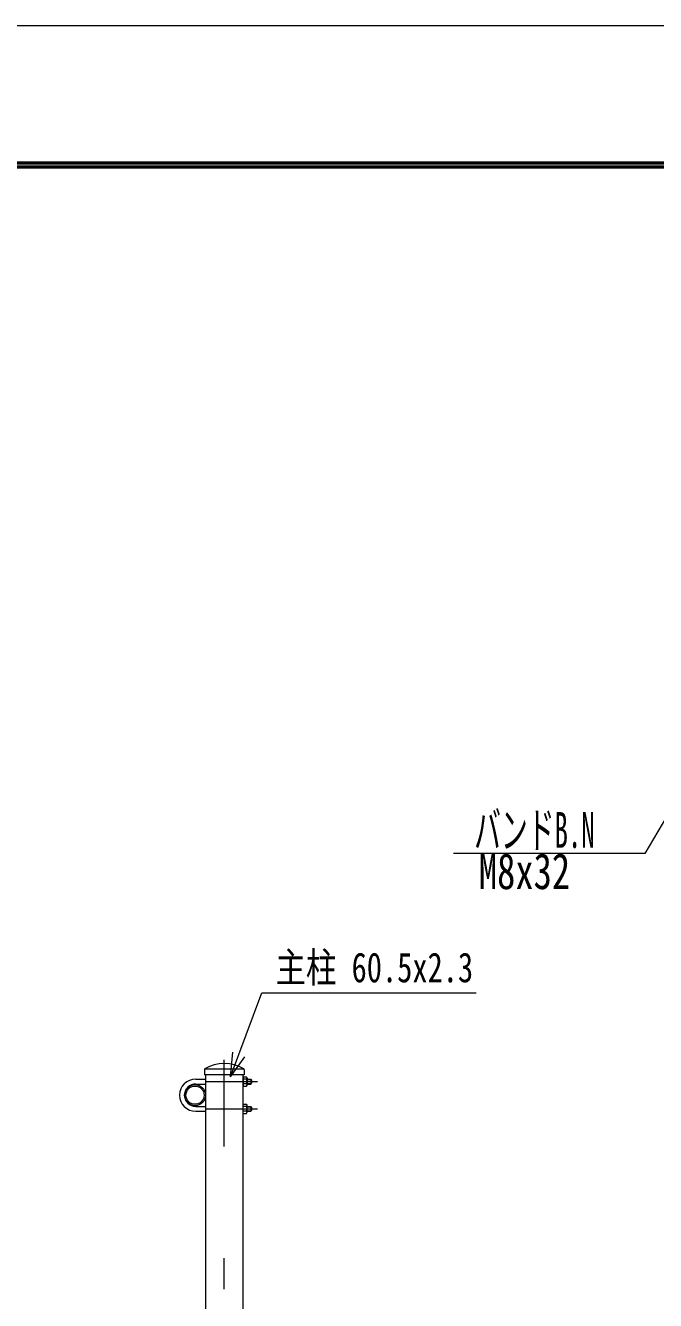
# Model space of a CAD drawing. Units: millimetres, scale not verified. Extents: x -5699 to 5699, y -3329 to 3329.
# Drawn here: x -1863 to -846, y 552 to 2611 of the extents above; entities that cross this region are included whole.
import ezdxf
from ezdxf.enums import TextEntityAlignment as Align

# ---------------------------------------------------------------- set-up
doc = ezdxf.new("R2010")
doc.units = ezdxf.units.MM
doc.header["$LTSCALE"] = 20
doc.linetypes.add('USER1', pattern=[50.5, 30, -9, 2.5, -9])
for name, color, linetype, lineweight in [('0-0_1', 1, 'Continuous', 9), ('0-2_3', 3, 'Continuous', 13), ('0-3_26', 2, 'USER1', 13), ('0-8_28', 7, 'Continuous', 13), ('0-A_23', 2, 'Continuous', 9)]:
    doc.layers.add(name, color=color, linetype=linetype, lineweight=lineweight)
doc.styles.add('ＭＳ ゴシック', font='')
doc.styles.get('ＭＳ ゴシック').set_extended_font_data('MS Gothic')

msp = doc.modelspace()

# ---------------------------------------------------------------- linework, layer by layer
at = {"layer": '0-0_1'}
for p, q in [((-1574.15, 924.68), (-1574.15, 916.62)), ((-1509.95, 916.62), (-1574.15, 916.62)), ((-1510.28, 925.62), (-1573.82, 925.62)), ((-1509.95, 924.68), (-1509.95, 916.62))]:
    msp.add_line(p, q, dxfattribs=at)
msp.add_lwpolyline([(-1572.3, 916.62), (-1572.3, -1204.38), (-1511.8, -1204.38), (-1511.8, 916.62)], dxfattribs=at)
for radius in [17, 14.7]:
    msp.add_circle((-1589.3, 883.62), radius, dxfattribs=at)
for centre, radius, start, end in [((-1542.05, 873.45), 61.17, 59.14927, 120.85073), ((-1572.65, 924.68), 1.5, 120.85073, 180), ((-1511.45, 924.68), 1.5, 0, 59.14927)]:
    msp.add_arc(centre, radius, start, end, dxfattribs=at)
at = {"layer": '0-2_3'}
for p, q in [((-1588.3, 909.62), (-1572.3, 909.62)), ((-1511.8, 913.12), (-1506, 913.12)), ((-1511.8, 913.12), (-1511.8, 898.12)), ((-1506, 909.37), (-1511.8, 909.37)), ((-1505.3, 911.55), (-1505.3, 899.98)), ((-1505.3, 909.62), (-1499.5, 909.62)), ((-1505.3, 908.92), (-1498.8, 908.92)), ((-1498.3, 908.42), (-1498.3, 902.82)), ((-1588.3, 901.62), (-1572.3, 901.62)), ((-1506, 901.87), (-1511.8, 901.87)), ((-1511.8, 898.12), (-1506, 898.12)), ((-1505.3, 902.32), (-1498.8, 902.32)), ((-1505.3, 901.62), (-1499.5, 901.62)), ((-1499.5, 901.62), (-1498.3, 902.82)), ((-1588.3, 865.62), (-1572.3, 865.62)), ((-1506, 865.37), (-1511.8, 865.37)), ((-1505.3, 855.7), (-1505.3, 867.27)), ((-1505.3, 865.62), (-1499.5, 865.62)), ((-1505.3, 864.92), (-1498.8, 864.92)), ((-1498.3, 864.42), (-1499.5, 865.62)), ((-1499.5, 865.62), (-1499.5, 857.62)), ((-1588.3, 857.62), (-1572.3, 857.62)), ((-1506, 857.87), (-1511.8, 857.87)), ((-1511.8, 854.12), (-1506, 854.12)), ((-1505.3, 858.32), (-1498.8, 858.32)), ((-1505.3, 857.62), (-1499.5, 857.62)), ((-1499.5, 857.62), (-1498.3, 858.82)), ((-1498.3, 864.42), (-1498.3, 858.82))]:
    msp.add_line(p, q, dxfattribs=at)
for points in [[(-1498.3, 908.42), (-1499.5, 909.62), (-1499.5, 901.62)], [(-1511.8, 854.12), (-1511.8, 869.12), (-1506, 869.12)]]:
    msp.add_lwpolyline(points, dxfattribs=at)
for centre, radius, start, end in [((-1588.3, 883.62), 26, 90, 270), ((-1508.1, 911.25), 2.81, 318.21899, 41.78101), ((-1515.69, 905.62), 10.39, 338.85295, 21.14705), ((-1588.3, 883.62), 18, 90, 270), ((-1508.16, 900), 2.86, 319.0514, 40.9486), ((-1508.16, 867.25), 2.86, 319.0514, 40.9486), ((-1515.69, 861.62), 10.39, 338.85295, 21.14705), ((-1508.1, 856), 2.81, 318.21899, 41.78101)]:
    msp.add_arc(centre, radius, start, end, dxfattribs=at)
at = {"layer": '0-3_26'}
for p, q in [((-1542.05, -1219.38), (-1542.05, 940.62)), ((-1572.3, 905.62), (-1488.71, 905.62)), ((-1572.3, 861.62), (-1488.71, 861.62))]:
    msp.add_line(p, q, dxfattribs=at)
at = {"layer": '0-8_28'}
for p, q in [((-782.19, 1411.33), (-863.08, 1273.81)), ((-863.08, 1273.81), (-1171.7, 1273.81)), ((-1532.07, 913.19), (-1481.34, 1048.62)), ((-1481.34, 1048.62), (-1135.11, 1048.62)), ((-1532.07, 913.19), (-1528.21, 953.01)), ((-1532.07, 913.19), (-1508.82, 945.74))]:
    msp.add_line(p, q, dxfattribs=at)
at = {"layer": '0-A_23'}
for points in [[(-5698.58, 2610.62), (2701.42, 2610.62), (2701.42, -3329.38), (-5698.58, -3329.38)], [(-5428.58, 2390.62), (2431.42, 2390.62), (2431.42, -3109.38), (-5428.58, -3109.38)], [(-5426.08, 2388.12), (2428.92, 2388.12), (2428.92, -3106.88), (-5426.08, -3106.88)], [(-5423.58, 2385.62), (2426.42, 2385.62), (2426.42, -3104.38), (-5423.58, -3104.38)], [(-5421.08, 2383.12), (2423.92, 2383.12), (2423.92, -3101.88), (-5421.08, -3101.88)], [(-5418.58, 2380.62), (2421.42, 2380.62), (2421.42, -3099.38), (-5418.58, -3099.38)]]:
    msp.add_lwpolyline(points, close=True, dxfattribs=at)

# ---------------------------------------------------------------- texts
at = {"layer": '0-8_28', "style": 'ＭＳ ゴシック'}
for s, height, width, p in [('バンドB.N', 57.73, 0.55, (-1138.68, 1265.66)), ('M8x32', 57.77, 0.75, (-1131.03, 1199.06)), ('主柱 60.5x2.3', 48.09, 0.75, (-1459.45, 1051.46))]:
    msp.add_text(s, height=height, dxfattribs=dict(at, width=width)).set_placement(p, align=Align.BOTTOM_LEFT)

doc.saveas('drawing.dxf')
